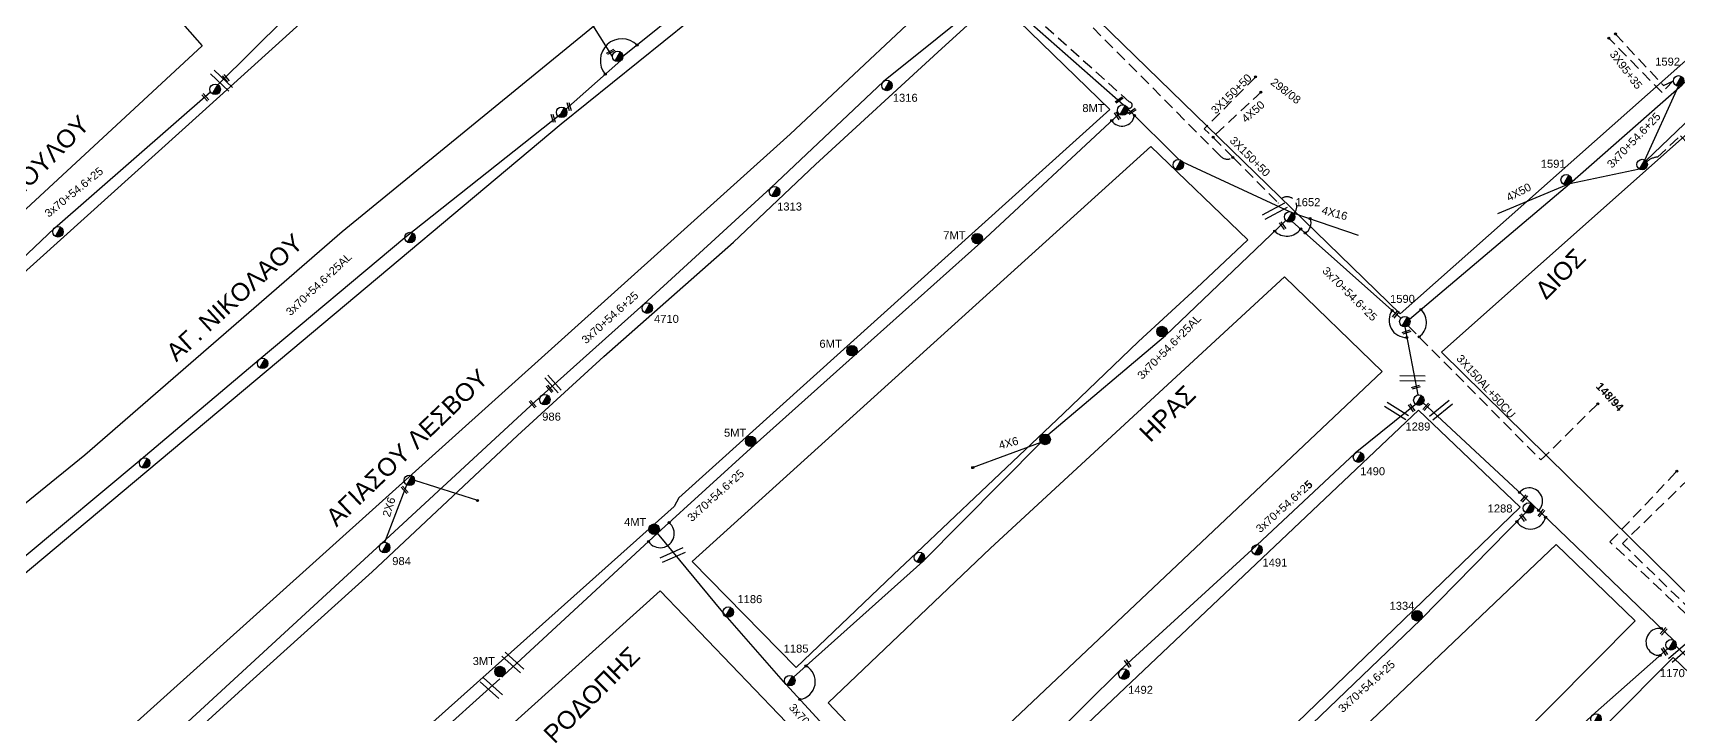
# Model space of a CAD drawing. Header units: millimetres. Extents: x -2449 to 9266, y 48 to 3905.
# Drawn here: x 8375.5 to 8745.6, y 3466.1 to 3619.4 of the extents above; entities that cross this region are included whole.
import ezdxf

# ---------------------------------------------------------------- set-up
doc = ezdxf.new("R2010")
doc.units = ezdxf.units.MM
doc.linetypes.add('DASHED', pattern=[19.05, 12.7, -6.35])
for name, color, linetype in [('Άγνωστα', 7, 'Continuous'), ('Εναέρια παροχή ΧΤ 4x16', 7, 'SYN_LINE'), ('Επιγραφές - Σχήματα', 7, 'Continuous'), ('Καλώδια ΧΤ   3x150AL+50CU', 7, 'DASHED'), ('Μηχανική τομή', 7, 'Continuous'), ('Στύλος Ξύλινος', 7, 'Continuous'), ('Στύλος Ξύλινος @ 1', 7, 'Continuous'), ('Στύλος ΦΜ', 7, 'Continuous'), ('Στύλος ΦΜ @ 1', 7, 'Continuous'), ('Συνδέσεις', 7, 'Continuous'), ('Συνεστραμμένα ΧΤ   3x70+54.6+25 AL', 7, 'SYN_LINE'), ('Τομή', 7, 'Continuous'), ('Υπόβαθρο ΔΕΗ', 7, 'Continuous'), ('Υπόγεια Καλώδια Δικτύου ΧΤ   .075', 7, 'DASHED'), ('Υπόγεια καλώδια Παροχών ΧΤ   4x6', 7, 'DASHED')]:
    doc.layers.add(name, color=color, linetype=linetype)
doc.styles.add('arial', font='arial.ttf')
doc.styles.get("Standard").update_dxf_attribs({"font": 'arial.ttf'})
doc.linetypes.add('SYN_LINE', pattern='A,0.5,-0.0001,["/\\/\\/\\/",Standard,S=0.1,R=0,X=0,Y=-0.05],-0.25', length=0.7501)

# ---------------------------------------------------------------- blocks, each defined once
blk = doc.blocks.new('ΥΠΑΡΧΩΝ ΤΣΙΜΕΝΤΕΝΙΟΣ ΣΤΥΛΟΣ')
at = {"layer": 'Στύλος ΦΜ'}
blk.add_hatch(color=7, dxfattribs=at).paths.add_polyline_path([(-1.29, -2.28, 0.574793), (2.62, 0, 0.268822), (1.3, 2.27)])
at = {"layer": 'Στύλος ΦΜ', "color": 7}
blk.add_line((-1.29, -2.28), (1.3, 2.27), dxfattribs=at)
blk.add_circle((0, 0), 2.62, dxfattribs=at)
at = {"layer": 'Στύλος ΦΜ', "flags": 4}
for tag, p in [('ΑΡΙΘΜΟΣ', (-4.68, 8.05)), ('ΤΥΠΟΣ', (-4.91, 3.03))]:
    blk.add_attdef(tag, p, '', height=4, dxfattribs=at)
blk = doc.blocks.new('ΥΠΑΡΧΩΝ ΞΥΛΙΝΟΣ ΣΤΥΛΟΣ')
at = {"layer": 'Στύλος Ξύλινος'}
h = blk.add_hatch(color=7, dxfattribs=at)
h.paths.add_polyline_path([(-2.62, 0, 0.270008), (-1.29, -2.28), (1.3, 2.27, 0.576266)])
h.paths.add_polyline_path([(-1.29, -2.28, 0.574793), (2.62, 0, 0.268822), (1.3, 2.27)])
at = {"layer": 'Στύλος Ξύλινος', "color": 7}
blk.add_line((-1.29, -2.28), (1.3, 2.27), dxfattribs=at)
blk.add_circle((0, 0), 2.62, dxfattribs=at)
at = {"layer": 'Στύλος Ξύλινος', "flags": 4}
for tag, p in [('ΑΡΙΘΜΟΣ', (-4.91, 8.6)), ('ΤΥΠΟΣ', (-4.85, 3.39))]:
    blk.add_attdef(tag, p, '', height=4, dxfattribs=at)
blk = doc.blocks.new('ΤΟΜΗ')
at = {"layer": 'Τομή', "ltscale": 40}
for p, q in [((-5.68, 0), (5.68, 0)), ((5.68, -2.33), (-5.68, -2.33))]:
    blk.add_line(p, q, dxfattribs=at)
blk = doc.blocks.new('ΜΗΧΑΝΙΚΗ ΤΟΜΗ')
at = {"layer": 'Μηχανική τομή', "ltscale": 40}
for p, q in [((-1.89, 0.78), (1.89, 0.78)), ((1.89, 0), (-1.89, 0))]:
    blk.add_line(p, q, dxfattribs=at)
blk = doc.blocks.new('_ΣΥΝΔΕΣΗ')
at = {"layer": 'Συνδέσεις', "linetype": 'SYN_LINE', "ltscale": 40}
blk.add_hatch(color=256, dxfattribs=at).paths.add_polyline_path([(0.5, -0.01, 1), (-0.5, -0.01, 1)])
at = {"layer": 'Συνδέσεις'}
blk.add_circle((0, -0.01), 0.5, dxfattribs=at)

msp = doc.modelspace()

# ---------------------------------------------------------------- linework, layer by layer
at = {"layer": 'Άγνωστα', "color": 1, "linetype": 'DASHED', "ltscale": 0.2}
for points in [[(8744.57, 3608.63), (8742.02, 3605.92), (8730.07, 3618.15)], [(8731.52, 3619.1), (8742.33, 3607.51), (8744.57, 3608.56)], [(8650.55, 3609.42), (8639.03, 3597.79)], [(8651.89, 3606.11), (8640.88, 3595.88)], [(8645.54, 3591.35), (8639.03, 3597.79)], [(8740.98, 3591.42), (8746.15, 3596.23), (8762.28, 3579.03)]]:
    msp.add_lwpolyline(points, dxfattribs=at)
at = {"layer": 'Άγνωστα', "color": 1, "linetype": 'SYN_LINE', "ltscale": 20}
for points in [[(8720.45, 3585.13), (8705.01, 3578.62)], [(8684.15, 3553.23), (8687.08, 3537.92)]]:
    msp.add_lwpolyline(points, dxfattribs=at)
at = {"layer": 'Άγνωστα', "color": 151, "linetype": 'SYN_LINE', "ltscale": 15}
for points in [[(8454.64, 3504.78), (8459.62, 3517.69)], [(8461.38, 3518.72), (8475.53, 3514.23)]]:
    msp.add_lwpolyline(points, dxfattribs=at)
at = {"layer": 'Άγνωστα', "color": 1, "linetype": 'DASHED', "ltscale": 0.2}
msp.add_arc((8741.35, 3587.29), 4.15, 95.1019, 132.564, dxfattribs=at)
at = {"layer": 'Εναέρια παροχή ΧΤ 4x16', "color": 151, "ltscale": 20}
for points in [[(8590.89, 3629.67), (8620.83, 3603.17)], [(8621.82, 3602.25), (8633.34, 3590.86)], [(8634.15, 3590.36), (8658.22, 3579.15)]]:
    msp.add_lwpolyline(points, dxfattribs=at)
at = {"layer": 'Εναέρια παροχή ΧΤ 4x16', "color": 1, "ltscale": 20}
msp.add_lwpolyline([(8658.96, 3578.9), (8673.67, 3573.89)], dxfattribs=at)
at = {"layer": 'Επιγραφές - Σχήματα', "linetype": 'Continuous', "ltscale": 0.2}
msp.add_arc((8508.01, 3613.16), 4.86, 45.4505, 219.8604, dxfattribs=at)
at = {"layer": 'Επιγραφές - Σχήματα', "color": 7, "ltscale": 0.15}
for centre, radius, start, end in [((8620.53, 3601.22), 2.82, 214.449, 350.9251), ((8660.59, 3576.53), 2.46, 297.4105, 25.4074), ((8657.59, 3577.51), 3.86, 225.1476, 324.0015), ((8685.05, 3554.23), 3.98, 305.4702, 46.8305), ((8684.43, 3554.69), 3.84, 144.2807, 272.6862), ((8712.17, 3514.04), 2.96, 314.4575, 139.0141), ((8516.63, 3506.73), 3.17, 214.1183, 50.9067), ((8712.39, 3511.28), 3.54, 211.5875, 345.6572), ((8741.44, 3482.38), 3.04, 81.7592, 272.4784), ((8547.5, 3473.43), 4.02, 278.0172, 61.4398)]:
    msp.add_arc(centre, radius, start, end, dxfattribs=at)
at = {"layer": 'Καλώδια ΧΤ   3x150AL+50CU', "color": 27, "ltscale": 0.2}
for points in [[(8684.88, 3553.48), (8714.78, 3523.29)], [(8714.78, 3523.29), (8727.55, 3535.93)]]:
    msp.add_lwpolyline(points, dxfattribs=at)
at = {"layer": 'Συνεστραμμένα ΧΤ   3x70+54.6+25 AL', "color": 133, "ltscale": 20}
for p, q in [((8505.87, 3614.07), (8477.54, 3659.24)), ((8417.08, 3607.68), (8432.31, 3622.75))]:
    msp.add_line(p, q, dxfattribs=at)
at = {"layer": 'Συνεστραμμένα ΧΤ   3x70+54.6+25 AL', "color": 173, "ltscale": 20}
for p, q in [((8528.93, 3630.71), (8507.74, 3613.65)), ((8494.66, 3601.49), (8507.77, 3613.14)), ((8459.15, 3573.32), (8494.28, 3601.16)), ((8426.41, 3545.91), (8459.15, 3573.32)), ((8399.87, 3523.51), (8426.41, 3545.91)), ((8373.11, 3501.12), (8399.87, 3523.51))]:
    msp.add_line(p, q, dxfattribs=at)
at = {"layer": 'Συνεστραμμένα ΧΤ   3x70+54.6+25 AL', "color": 1, "ltscale": 20}
for p, q in [((8630.27, 3551.28), (8657.37, 3577.16)), ((8603.82, 3528.93), (8630.27, 3551.28)), ((8575.72, 3500.49), (8602.27, 3527.23)), ((8530.74, 3489.08), (8516.01, 3506.81)), ((8546.64, 3474.47), (8575.72, 3500.49)), ((8544.92, 3472.86), (8530.74, 3489.08)), ((8565.11, 3450.89), (8544.92, 3472.86))]:
    msp.add_line(p, q, dxfattribs=at)
at = {"layer": 'Συνεστραμμένα ΧΤ   3x70+54.6+25 AL', "color": 27, "linetype": 'SYN_LINE', "ltscale": 20}
msp.add_lwpolyline([(8685.19, 3554.96), (8721.21, 3585.41), (8746.52, 3607.68), (8783.53, 3642.22)], dxfattribs=at)
at = {"layer": 'Συνεστραμμένα ΧΤ   3x70+54.6+25 AL', "color": 1, "linetype": 'SYN_LINE', "ltscale": 20}
for points in [[(8797.96, 3645.59), (8793.07, 3642.17), (8769.67, 3620.46), (8738.39, 3590.56)], [(8738.12, 3590.76), (8745.74, 3607.39)], [(8736.95, 3588.72), (8721.25, 3585.44)], [(8658.8, 3576.95), (8683.27, 3555.19)]]:
    msp.add_lwpolyline(points, dxfattribs=at)
at = {"layer": 'Συνεστραμμένα ΧΤ   3x70+54.6+25 AL', "color": 62, "linetype": 'SYN_LINE', "ltscale": 20}
msp.add_lwpolyline([(8591.02, 3627.85), (8566.9, 3608.45), (8541.55, 3584.51), (8512.92, 3558.32), (8489.89, 3537.74), (8489.54, 3537.41)], dxfattribs=at)
at = {"layer": 'Συνεστραμμένα ΧΤ   3x70+54.6+25 AL', "color": 6, "linetype": 'SYN_LINE', "ltscale": 20}
msp.add_lwpolyline([(8315.56, 3515.52), (8334.14, 3532.54), (8350.39, 3546.98), (8380.33, 3575.46), (8415.49, 3606.06)], dxfattribs=at)
at = {"layer": 'Συνεστραμμένα ΧΤ   3x70+54.6+25 AL', "color": 151, "linetype": 'SYN_LINE', "ltscale": 20}
for points in [[(8619.85, 3601.16), (8588.74, 3572.23), (8560.56, 3546.98), (8537.74, 3526.62), (8516.05, 3506.85), (8481.37, 3474.84), (8480.96, 3474.47)], [(8489.4, 3537.29), (8453.84, 3504.46), (8404.65, 3459.15), (8382.1, 3437.7)]]:
    msp.add_lwpolyline(points, dxfattribs=at)
at = {"layer": 'Συνεστραμμένα ΧΤ   3x70+54.6+25 AL', "color": 30, "linetype": 'SYN_LINE', "ltscale": 20}
msp.add_lwpolyline([(8687.61, 3536.61), (8687.61, 3536.61), (8672.99, 3524.85), (8649.73, 3503.08), (8620.14, 3476), (8580.77, 3437.02)], dxfattribs=at)
at = {"layer": 'Συνεστραμμένα ΧΤ   3x70+54.6+25 AL', "color": 173, "linetype": 'SYN_LINE', "ltscale": 20}
for points in [[(8744.63, 3482.74), (8712.77, 3513.33), (8688.19, 3536.22)], [(8634.12, 3437.32), (8657.7, 3458.57), (8687.72, 3487.4), (8711.38, 3511.46)], [(8743.26, 3480.84), (8726.39, 3465.91), (8693.41, 3434.53), (8664.76, 3402.97)]]:
    msp.add_lwpolyline(points, dxfattribs=at)
at = {"layer": 'Συνεστραμμένα ΧΤ   3x70+54.6+25 AL', "color": 85, "linetype": 'SYN_LINE', "ltscale": 20}
for points in [[(8745.19, 3481.42), (8760.51, 3466.38), (8778.77, 3450.89)], [(8480.54, 3474.09), (8448.63, 3445.25), (8424.44, 3421.65), (8398.55, 3400.63)]]:
    msp.add_lwpolyline(points, dxfattribs=at)
at = {"layer": 'Υπόβαθρο ΔΕΗ'}
for points in [[(8601.7, 3635.32), (8684.49, 3717.98), (8782.44, 3644.31), (8683.12, 3556.2), (8601.7, 3635.32)], [(8315.19, 3512.69), (8338.81, 3485.24), (8387.21, 3524.45), (8445.07, 3574.65), (8518.39, 3634.68), (8556.07, 3665.29), (8522.94, 3697.33), (8480.49, 3660.24), (8509.71, 3627.57)], [(8333.05, 3626.62), (8374.64, 3660.69), (8413.55, 3616.46), (8309.01, 3519.75), (8245.77, 3592.37)], [(8347.12, 3476.52), (8375.83, 3443.7), (8545.83, 3596.56), (8585.27, 3633.55), (8563.65, 3654.65), (8494.38, 3598.86), (8433.5, 3547.83), (8387.67, 3509.42), (8358.42, 3484.9), (8347.12, 3476.52)], [(8315.19, 3512.69), (8342.55, 3536.36), (8366.42, 3559.1), (8413.63, 3601.63), (8440.29, 3625.65), (8471.15, 3652.33), (8495.33, 3625.43)], [(8782.6, 3458.78), (8885.56, 3564.66), (8792.37, 3636.48), (8692.41, 3547.52), (8782.6, 3458.78)], [(8434.41, 3436.6), (8405.53, 3409.01), (8382.75, 3435.46), (8424.3, 3473.33), (8451.86, 3498.14), (8484.53, 3528.8), (8503.92, 3546.56), (8533.14, 3572.26), (8551.6, 3589.78), (8579.99, 3615.87), (8592.24, 3627.03), (8617.81, 3602.12)], [(8617.81, 3602.12), (8520.83, 3514.78), (8519.76, 3512.85), (8434.41, 3436.6)], [(8616.81, 3404.62), (8615.06, 3406.19), (8718.19, 3504.25), (8736, 3487.13), (8661.19, 3411.77)], [(8453.4, 3436.85), (8413.57, 3399.65), (8443.18, 3366.15), (8483.77, 3402.25), (8484.28, 3403.7), (8548.56, 3460.57), (8516.6, 3493.86), (8453.4, 3436.85)], [(8672.68, 3406.66), (8744.54, 3478.89), (8775.11, 3449.44), (8731.19, 3403.58)]]:
    msp.add_lwpolyline(points, dxfattribs=at)
at = {"layer": 'Υπόβαθρο ΔΕΗ', "ltscale": 20}
for points in [[(8523.8, 3500.42), (8547.21, 3476.63), (8569.14, 3497.53), (8574.27, 3502.41), (8588.86, 3516.2), (8607.32, 3533.7), (8624.2, 3549.96), (8637.28, 3561.95), (8648.86, 3572.81), (8626.99, 3593.79), (8523.8, 3500.42)], [(8554.4, 3468.69), (8576.03, 3445.89), (8679.08, 3543.17), (8657.08, 3564.48), (8590.96, 3503.48), (8554.4, 3468.69)], [(8584.63, 3437.43), (8607.5, 3413.62), (8710.12, 3512.66), (8687.21, 3534.47), (8584.63, 3437.43)]]:
    msp.add_lwpolyline(points, dxfattribs=at)
at = {"layer": 'Υπόγεια Καλώδια Δικτύου ΧΤ   .075', "color": 151, "linetype": 'DASHED', "ltscale": 0.2}
msp.add_lwpolyline([(8621.67, 3602.62, 1.412434), (8622.22, 3603.78), (8622.22, 3603.78), (8598.91, 3624.67), (8603.18, 3628.3), (8594.93, 3636.64), (8658.8, 3701.02), (8666.81, 3693.33)], format="xyb", dxfattribs=at)
at = {"layer": 'Υπόγεια Καλώδια Δικτύου ΧΤ   .075', "color": 1, "linetype": 'DASHED', "ltscale": 0.2}
for points in [[(8665.75, 3692.24), (8658.53, 3698.98), (8597.88, 3636.69), (8642.53, 3591.77)], [(8645.54, 3591.35), (8655.64, 3581.09)]]:
    msp.add_lwpolyline(points, dxfattribs=at)
at = {"layer": 'Υπόγεια Καλώδια Δικτύου ΧΤ   .075', "color": 173, "linetype": 'DASHED', "ltscale": 0.2}
for points in [[(8842.42, 3594.79), (8850.22, 3604.41), (8894.64, 3569.06), (8783.35, 3454.61), (8730.3, 3504.86)], [(8730.3, 3504.86), (8745.37, 3520.77)]]:
    msp.add_lwpolyline(points, dxfattribs=at)
at = {"layer": 'Υπόγεια Καλώδια Δικτύου ΧΤ   .075', "color": 30, "linetype": 'DASHED', "ltscale": 0.2}
msp.add_lwpolyline([(8747.91, 3518.92), (8733.1, 3504.52), (8782.84, 3456.12), (8892.4, 3569.64), (8850.59, 3602.7), (8843.8, 3593.77)], dxfattribs=at)
at = {"layer": 'Υπόγεια Καλώδια Δικτύου ΧΤ   .075', "color": 1, "linetype": 'DASHED', "ltscale": 0.2}
for points in [[(8642.53, 3591.77, 0.349325), (8645.27, 3591.19, 0.349325)], [(8655.64, 3581.09, -1.218467), (8659.24, 3578.8)]]:
    msp.add_lwpolyline(points, format="xyb", dxfattribs=at)
at = {"layer": 'Υπόγεια καλώδια Παροχών ΧΤ   4x6', "color": 1, "linetype": 'SYN_LINE', "ltscale": 20}
msp.add_lwpolyline([(8602.27, 3527.23), (8586.84, 3521.54)], dxfattribs=at)

# ---------------------------------------------------------------- block references
at = {"layer": 'Μηχανική τομή'}
for p, xscale, yscale, zscale, rotation in [((8505.4, 3615.26), 0.4999999999998728, 0.4999999999998728, 0.4999999999998728, 208.522400974272), ((8419.05, 3609.26), 0.5000000000000657, 0.5000000000000657, 0.5000000000000657, 130.7032577386349), ((8414.45, 3604.99), 0.5000000000000657, 0.5000000000000657, 0.5000000000000657, 130.7032577386349), ((8495.98, 3602.71), 0.4999999999999807, 0.4999999999999807, 0.4999999999999807, 286.2557508064527), ((8619.34, 3600.59), 0.5, 0.5, 0.5, 305.1309910353568), ((8619.99, 3604.12), 0.5, 0.5, 0.5, 35.96404424892213), ((8622.93, 3601.53), 0.5, 0.5, 0.5, 35.96404424892213), ((8492.36, 3600.08), 0.4999999999999807, 0.4999999999999807, 0.4999999999999807, 286.2557508064527), ((8656.51, 3575.89), 0.5000000000000001, 0.5000000000000001, 0.5000000000000001, 305.1309910353571), ((8681.99, 3556.2), 0.5000000000000587, 0.5000000000000587, 0.5000000000000587, 230.8543314147319), ((8684.47, 3552.26), 0.5000000000000788, 0.5000000000000788, 0.5000000000000788, 197.1683574536312), ((8492.86, 3540.68), 1.200448460219046, 1.200448460219046, 1.200448460219046, 131.6160203896174), ((8491.88, 3539.42), 0.4999999999997067, 0.4999999999997067, 0.4999999999997067, 131.6160203896174), ((8686.56, 3539.86), 0.5000000000000788, 0.5000000000000788, 0.5000000000000788, 197.1683574536312), ((8488.08, 3535.98), 0.4999999999997067, 0.4999999999997067, 0.4999999999997067, 131.6160203896174), ((8685.53, 3534.92), 0.5000000000000059, 0.5000000000000059, 0.5000000000000059, 305.1309910353567), ((8688.85, 3535.36), 0.5000000000000817, 0.5000000000000817, 0.5000000000000817, 229.1695149218679), ((8459.27, 3516.72), 0.4999999999997067, 0.4999999999997067, 0.4999999999997067, 131.6160203896174), ((8710.85, 3514.76), 0.5000000000000817, 0.5000000000000817, 0.5000000000000817, 229.1695149218679), ((8710.55, 3510.2), 0.5000000000000059, 0.5000000000000059, 0.5000000000000059, 305.1309910353567), ((8714.73, 3511.48), 0.5000000000000817, 0.5000000000000817, 0.5000000000000817, 229.1695149218679), ((8742.22, 3484.88), 0.5000000000000817, 0.5000000000000817, 0.5000000000000817, 229.1695149218679), ((8742.41, 3480.1), 0.5000000000000059, 0.5000000000000059, 0.5000000000000059, 305.1309910353567), ((8621.65, 3477.41), 0.5000000000000044, 0.5000000000000044, 0.5000000000000044, 305.1309910353564)]:
    msp.add_blockref('ΜΗΧΑΝΙΚΗ ΤΟΜΗ', p, dxfattribs=dict(at, xscale=xscale, yscale=yscale, zscale=zscale, rotation=rotation))
at = {"layer": 'Στύλος Ξύλινος @ 1', "ltscale": 40}
ref = msp.add_blockref('ΥΠΑΡΧΩΝ ΞΥΛΙΝΟΣ ΣΤΥΛΟΣ', (8587.94, 3573.09), dxfattribs=dict(at, xscale=0.4499999999998181, yscale=0.4499999999998181, zscale=0.4499999999998181))
ref.add_attrib('ΤΥΠΟΣ', '7ΜΤ', (8580.3, 3572.95), dxfattribs={"layer": 'Στύλος Ξύλινος', "height": 1.8, "flags": 4})
at = {"layer": 'Στύλος Ξύλινος @ 1', "ltscale": 40, "xscale": 0.4499999999998181, "yscale": 0.4499999999998181, "zscale": 0.4499999999998181}
for p in [(8629.5, 3552.18), (8603.23, 3527.91)]:
    msp.add_blockref('ΥΠΑΡΧΩΝ ΞΥΛΙΝΟΣ ΣΤΥΛΟΣ', p, dxfattribs=at)
at = {"layer": 'Στύλος Ξύλινος @ 1', "ltscale": 40}
ref = msp.add_blockref('ΥΠΑΡΧΩΝ ΞΥΛΙΝΟΣ ΣΤΥΛΟΣ', (8559.77, 3547.86), dxfattribs=dict(at, xscale=0.4499999999998181, yscale=0.4499999999998181, zscale=0.4499999999998181))
ref.add_attrib('ΤΥΠΟΣ', '6ΜΤ', (8552.45, 3548.53), dxfattribs={"layer": 'Στύλος Ξύλινος', "height": 1.8, "flags": 4})
ref = msp.add_blockref('ΥΠΑΡΧΩΝ ΞΥΛΙΝΟΣ ΣΤΥΛΟΣ', (8536.96, 3527.5), dxfattribs=dict(at, xscale=0.4499999999998181, yscale=0.4499999999998181, zscale=0.4499999999998181))
ref.add_attrib('ΤΥΠΟΣ', '5ΜΤ', (8530.98, 3528.52), dxfattribs={"layer": 'Στύλος Ξύλινος', "height": 1.8, "flags": 4})
ref = msp.add_blockref('ΥΠΑΡΧΩΝ ΞΥΛΙΝΟΣ ΣΤΥΛΟΣ', (8515.26, 3507.72), dxfattribs=dict(at, xscale=0.4499999999998181, yscale=0.4499999999998181, zscale=0.4499999999998181))
ref.add_attrib('ΤΥΠΟΣ', '4ΜΤ', (8508.49, 3508.45), dxfattribs={"layer": 'Στύλος Ξύλινος', "height": 1.8, "flags": 4})
ref = msp.add_blockref('ΥΠΑΡΧΩΝ ΞΥΛΙΝΟΣ ΣΤΥΛΟΣ', (8686.9, 3488.25), dxfattribs=dict(at, xscale=0.4499999999998181, yscale=0.4499999999998181, zscale=0.4499999999998181))
ref.add_attrib('ΤΥΠΟΣ', '1334', (8680.71, 3489.59), dxfattribs={"layer": 'Στύλος Ξύλινος', "height": 1.8, "flags": 4})
ref = msp.add_blockref('ΥΠΑΡΧΩΝ ΞΥΛΙΝΟΣ ΣΤΥΛΟΣ', (8480.57, 3475.71), dxfattribs=dict(at, xscale=0.4499999999998181, yscale=0.4499999999998181, zscale=0.4499999999998181))
ref.add_attrib('ΤΥΠΟΣ', '3ΜΤ', (8474.44, 3477.17), dxfattribs={"layer": 'Στύλος Ξύλινος', "height": 1.8, "flags": 4})
at = {"layer": 'Στύλος ΦΜ @ 1', "ltscale": 40, "xscale": 0.4499999999998181, "yscale": 0.4499999999998181, "zscale": 0.4499999999998181}
for p in [(8507.05, 3614.07), (8416.5, 3606.66), (8494.45, 3601.49), (8633.18, 3589.69), (8737.54, 3589.74), (8381.15, 3574.61), (8460.33, 3573.32), (8427.17, 3545.01), (8400.63, 3522.61), (8460.2, 3518.72), (8574.94, 3501.37), (8727.17, 3465.03)]:
    msp.add_blockref('ΥΠΑΡΧΩΝ ΤΣΙΜΕΝΤΕΝΙΟΣ ΣΤΥΛΟΣ', p, dxfattribs=at)
at = {"layer": 'Στύλος ΦΜ @ 1', "ltscale": 40}
ref = msp.add_blockref('ΥΠΑΡΧΩΝ ΤΣΙΜΕΝΤΕΝΙΟΣ ΣΤΥΛΟΣ', (8745.74, 3608.56), dxfattribs=dict(at, xscale=0.4499999999998181, yscale=0.4499999999998181, zscale=0.4499999999998181))
ref.add_attrib('ΑΡΙΘΜΟΣ', '1592', (8740.47, 3611.99), dxfattribs={"layer": 'Στύλος ΦΜ', "height": 1.8, "flags": 4})
ref = msp.add_blockref('ΥΠΑΡΧΩΝ ΤΣΙΜΕΝΤΕΝΙΟΣ ΣΤΥΛΟΣ', (8567.64, 3607.53), dxfattribs=dict(at, xscale=0.4499999999998181, yscale=0.4499999999998181, zscale=0.4499999999998181))
ref.add_attrib('ΤΥΠΟΣ', '1316', (8568.96, 3603.86), dxfattribs={"layer": 'Στύλος ΦΜ', "height": 1.8, "flags": 4})
ref = msp.add_blockref('ΥΠΑΡΧΩΝ ΤΣΙΜΕΝΤΕΝΙΟΣ ΣΤΥΛΟΣ', (8620.67, 3602), dxfattribs=dict(at, xscale=0.4499999999998181, yscale=0.4499999999998181, zscale=0.4499999999998181))
ref.add_attrib('ΤΥΠΟΣ', '8ΜΤ', (8611.6, 3601.54), dxfattribs={"layer": 'Στύλος ΦΜ', "height": 1.8, "flags": 4})
ref = msp.add_blockref('ΥΠΑΡΧΩΝ ΤΣΙΜΕΝΤΕΝΙΟΣ ΣΤΥΛΟΣ', (8720.45, 3586.31), dxfattribs=dict(at, xscale=0.4499999999998181, yscale=0.4499999999998181, zscale=0.4499999999998181))
ref.add_attrib('ΤΥΠΟΣ', '1591', (8714.73, 3589.02), dxfattribs={"layer": 'Στύλος ΦΜ', "height": 1.8, "flags": 4})
ref = msp.add_blockref('ΥΠΑΡΧΩΝ ΤΣΙΜΕΝΤΕΝΙΟΣ ΣΤΥΛΟΣ', (8542.35, 3583.65), dxfattribs=dict(at, xscale=0.4499999999998181, yscale=0.4499999999998181, zscale=0.4499999999998181))
ref.add_attrib('ΤΥΠΟΣ', '1313', (8542.93, 3579.4), dxfattribs={"layer": 'Στύλος ΦΜ', "height": 1.8, "flags": 4})
ref = msp.add_blockref('ΥΠΑΡΧΩΝ ΤΣΙΜΕΝΤΕΝΙΟΣ ΣΤΥΛΟΣ', (8658.22, 3577.98), dxfattribs=dict(at, xscale=0.4499999999998181, yscale=0.4499999999998181, zscale=0.4499999999998181))
ref.add_attrib('ΑΡΙΘΜΟΣ', '1652', (8659.56, 3580.38), dxfattribs={"layer": 'Στύλος ΦΜ', "height": 1.8, "flags": 4})
ref = msp.add_blockref('ΥΠΑΡΧΩΝ ΤΣΙΜΕΝΤΕΝΙΟΣ ΣΤΥΛΟΣ', (8513.72, 3557.45), dxfattribs=dict(at, xscale=0.4499999999998181, yscale=0.4499999999998181, zscale=0.4499999999998181))
ref.add_attrib('ΤΥΠΟΣ', '4710', (8515.23, 3554.13), dxfattribs={"layer": 'Στύλος ΦΜ', "height": 1.8, "flags": 4})
ref = msp.add_blockref('ΥΠΑΡΧΩΝ ΤΣΙΜΕΝΤΕΝΙΟΣ ΣΤΥΛΟΣ', (8684.15, 3554.41), dxfattribs=dict(at, xscale=0.4499999999998181, yscale=0.4499999999998181, zscale=0.4499999999998181))
ref.add_attrib('ΤΥΠΟΣ', '1590', (8680.82, 3558.63), dxfattribs={"layer": 'Στύλος ΦΜ', "height": 1.8, "flags": 4})
ref = msp.add_blockref('ΥΠΑΡΧΩΝ ΤΣΙΜΕΝΤΕΝΙΟΣ ΣΤΥΛΟΣ', (8490.67, 3536.86), dxfattribs=dict(at, xscale=0.4499999999998181, yscale=0.4499999999998181, zscale=0.4499999999998181))
ref.add_attrib('ΤΥΠΟΣ', '986', (8490.08, 3532.14), dxfattribs={"layer": 'Στύλος ΦΜ', "height": 1.8, "flags": 4})
ref = msp.add_blockref('ΥΠΑΡΧΩΝ ΤΣΙΜΕΝΤΕΝΙΟΣ ΣΤΥΛΟΣ', (8687.3, 3536.76), dxfattribs=dict(at, xscale=0.4499999999998181, yscale=0.4499999999998181, zscale=0.4499999999998181))
ref.add_attrib('ΤΥΠΟΣ', '1289', (8684.29, 3529.92), dxfattribs={"layer": 'Στύλος ΦΜ', "height": 1.8, "flags": 4})
ref = msp.add_blockref('ΥΠΑΡΧΩΝ ΤΣΙΜΕΝΤΕΝΙΟΣ ΣΤΥΛΟΣ', (8673.73, 3523.93), dxfattribs=dict(at, xscale=0.4499999999998181, yscale=0.4499999999998181, zscale=0.4499999999998181))
ref.add_attrib('ΤΥΠΟΣ', '1490', (8674.11, 3519.86), dxfattribs={"layer": 'Στύλος ΦΜ', "height": 1.8, "flags": 4})
ref = msp.add_blockref('ΥΠΑΡΧΩΝ ΤΣΙΜΕΝΤΕΝΙΟΣ ΣΤΥΛΟΣ', (8711.96, 3512.48), dxfattribs=dict(at, xscale=0.4499999999998181, yscale=0.4499999999998181, zscale=0.4499999999998181))
ref.add_attrib('ΤΥΠΟΣ', '1288', (8702.78, 3511.48), dxfattribs={"layer": 'Στύλος ΦΜ', "height": 1.8, "flags": 4})
ref = msp.add_blockref('ΥΠΑΡΧΩΝ ΤΣΙΜΕΝΤΕΝΙΟΣ ΣΤΥΛΟΣ', (8454.64, 3503.6), dxfattribs=dict(at, xscale=0.4499999999998181, yscale=0.4499999999998181, zscale=0.4499999999998181))
ref.add_attrib('ΤΥΠΟΣ', '984', (8456.34, 3499.65), dxfattribs={"layer": 'Στύλος ΦΜ', "height": 1.8, "flags": 4})
ref = msp.add_blockref('ΥΠΑΡΧΩΝ ΤΣΙΜΕΝΤΕΝΙΟΣ ΣΤΥΛΟΣ', (8650.91, 3503.08), dxfattribs=dict(at, xscale=0.4499999999998181, yscale=0.4499999999998181, zscale=0.4499999999998181))
ref.add_attrib('ΤΥΠΟΣ', '1491', (8652.12, 3499.33), dxfattribs={"layer": 'Στύλος ΦΜ', "height": 1.8, "flags": 4})
ref = msp.add_blockref('ΥΠΑΡΧΩΝ ΤΣΙΜΕΝΤΕΝΙΟΣ ΣΤΥΛΟΣ', (8531.92, 3489.08), dxfattribs=dict(at, xscale=0.4499999999998181, yscale=0.4499999999998181, zscale=0.4499999999998181))
ref.add_attrib('ΤΥΠΟΣ', '1186', (8534, 3491.09), dxfattribs={"layer": 'Στύλος ΦΜ', "height": 1.8, "flags": 4})
ref = msp.add_blockref('ΥΠΑΡΧΩΝ ΤΣΙΜΕΝΤΕΝΙΟΣ ΣΤΥΛΟΣ', (8545.78, 3473.66), dxfattribs=dict(at, xscale=0.4499999999998181, yscale=0.4499999999998181, zscale=0.4499999999998181))
ref.add_attrib('ΤΥΠΟΣ', '1185', (8544.4, 3479.97), dxfattribs={"layer": 'Στύλος ΦΜ', "height": 1.8, "flags": 4})
ref = msp.add_blockref('ΥΠΑΡΧΩΝ ΤΣΙΜΕΝΤΕΝΙΟΣ ΣΤΥΛΟΣ', (8744.05, 3481.72), dxfattribs=dict(at, xscale=0.4499999999998181, yscale=0.4499999999998181, zscale=0.4499999999998181))
ref.add_attrib('ΤΥΠΟΣ', '1170', (8741.55, 3474.45), dxfattribs={"layer": 'Στύλος ΦΜ', "height": 1.8, "flags": 4})
ref = msp.add_blockref('ΥΠΑΡΧΩΝ ΤΣΙΜΕΝΤΕΝΙΟΣ ΣΤΥΛΟΣ', (8620.94, 3475.13), dxfattribs=dict(at, xscale=0.4499999999998181, yscale=0.4499999999998181, zscale=0.4499999999998181))
ref.add_attrib('ΤΥΠΟΣ', '1492', (8621.89, 3470.7), dxfattribs={"layer": 'Στύλος ΦΜ', "height": 1.8, "flags": 4})
at = {"layer": 'Συνδέσεις', "xscale": 0.4500000000000455, "yscale": 0.4500000000000455, "zscale": 0.4500000000000455}
for p in [(8511.43, 3616.63), (8730.07, 3618.16), (8731.52, 3619.11), (8504.28, 3610.05), (8650.54, 3609.48), (8651.77, 3606.05), (8618.2, 3599.64), (8623.31, 3600.79), (8641.01, 3595.92), (8645.44, 3591.34), (8660.72, 3575.25), (8662.81, 3577.59), (8654.87, 3574.78), (8661.72, 3574.35), (8681.31, 3556.94), (8687.77, 3557.14), (8684.61, 3550.86), (8687.36, 3550.99), (8727.55, 3535.94), (8586.93, 3521.57), (8745.37, 3520.77), (8475.52, 3514.17), (8709.93, 3515.98), (8518.63, 3509.2), (8709.38, 3509.43), (8714.24, 3511.93), (8715.83, 3510.4), (8514.01, 3504.96), (8741.87, 3485.4), (8741.57, 3479.35), (8549.42, 3476.96), (8548.06, 3469.45)]:
    msp.add_blockref('_ΣΥΝΔΕΣΗ', p, dxfattribs=at)
at = {"layer": 'Τομή'}
for p, xscale, yscale, zscale, rotation in [((8418.32, 3609.02), 0.4999999999999768, 0.4999999999999768, 0.4999999999999768, 316.8942584099955), ((8654.62, 3579.76), 0.4999999999999998, 0.4999999999999998, 0.4999999999999998, 28.43507610011329), ((8685.89, 3542.25), 0.4999999999999998, 0.4999999999999998, 0.4999999999999998, 359.1558336879864), ((8682.57, 3534.8), 0.4999999999999997, 0.4999999999999997, 0.4999999999999997, 327.8166864719432), ((8691.91, 3534.94), 0.4999999999999998, 0.4999999999999998, 0.4999999999999998, 39.15378253485959), ((8519.18, 3502.42), 0.499999999999997, 0.499999999999997, 0.499999999999997, 24.03833566379636), ((8483.86, 3478.17), 0.499999999999997, 0.499999999999997, 0.499999999999997, 318.0766713275975), ((8745.64, 3480.51), 0.4999999999999732, 0.4999999999999732, 0.4999999999999732, 41.04593870231389), ((8479, 3472.38), 0.499999999999997, 0.499999999999997, 0.499999999999997, 318.0766713275975)]:
    msp.add_blockref('ΤΟΜΗ', p, dxfattribs=dict(at, xscale=xscale, yscale=yscale, zscale=zscale, rotation=rotation))

# ---------------------------------------------------------------- texts
at = {"layer": 'Άγνωστα', "linetype": 'SYN_LINE', "ltscale": 20, "char_height": 1.8, "width": 69.1904, "attachment_point": 1, "style": 'arial'}
for s, insert, rotation in [('\\pt9;3X95+35', (8731.55, 3615.62), 307.5743), ('3X150+50', (8640.36, 3602.25), 44.417), ('4X50', (8647.21, 3600.38), 41.4801), ('3X150+50', (8645.87, 3596.26), 315.0789), ('4X50', (8706.74, 3582.99), 27.4015), ('2X6', (8454.08, 3510.84), 73.1643)]:
    msp.add_mtext(s, dxfattribs=dict(at, insert=insert, rotation=rotation))
at = {"layer": 'Εναέρια παροχή ΧΤ 4x16', "ltscale": 40, "insert": (8665.76, 3580.43), "char_height": 1.8, "width": 69.1904, "attachment_point": 1, "rotation": 345.0931, "style": 'arial'}
msp.add_mtext('4X16', dxfattribs=at)
at = {"layer": 'Επιγραφές - Σχήματα', "linetype": 'SYN_LINE', "ltscale": 20, "char_height": 1.8, "width": 69.1904, "attachment_point": 1, "style": 'arial'}
for s, insert, rotation in [('298/08', (8654.89, 3609.35), 322.3027), ('{\\fArial|b1|i0|c161|p34;148/94}', (8728.33, 3540.95), 312.6346)]:
    msp.add_mtext(s, dxfattribs=dict(at, insert=insert, rotation=rotation))
at = {"layer": 'Επιγραφές - Σχήματα', "char_height": 4, "width": 157.7424, "attachment_point": 1}
for s, insert, rotation in [('ΜΗΤΡΟΠΟΥΛΟΥ', (8354.59, 3569.99), 45.0468), ('ΑΓ. ΝΙΚΟΛΑΟΥ', (8405.07, 3548.16), 42.3988), ('ΔΙΟΣ', (8713.08, 3561.98), 45.0468), ('ΑΓΙΑΣΟΥ ΛΕΣΒΟΥ', (8441.03, 3510.94), 43.8518), ('ΗΡΑΣ', (8624.04, 3529.88), 45.0468), ('ΡΟΔΟΠΗΣ', (8490.01, 3462.09), 45.0468)]:
    msp.add_mtext(s, dxfattribs=dict(at, insert=insert, rotation=rotation))
at = {"layer": 'Καλώδια ΧΤ   3x150AL+50CU', "ltscale": 40, "insert": (8696.96, 3547.21), "char_height": 1.8, "width": 69.1904, "attachment_point": 1, "rotation": 312.1724, "style": 'arial'}
msp.add_mtext('3X150AL+50CU', dxfattribs=at)
at = {"layer": 'Συνεστραμμένα ΧΤ   3x70+54.6+25 AL', "style": 'arial'}
for rotation, p in [(43.3269, (8433.46, 3555.6)), (45.5072, (8625.05, 3541.28)), (311.747, (8545.44, 3467.53))]:
    msp.add_text('3x70+54.6+25AL', height=1.8, rotation=rotation, dxfattribs=at).set_placement(p)
at = {"layer": 'Συνεστραμμένα ΧΤ   3x70+54.6+25 AL', "linetype": 'SYN_LINE', "ltscale": 20, "char_height": 1.8, "width": 69.1904, "attachment_point": 1, "style": 'arial'}
for s, insert, rotation in [('3x70+54.6+25', (8729.43, 3590.04), 46.1931), ('3x70+54.6+25', (8377.91, 3579.16), 39.2448), ('3x70+54.6+25', (8666.7, 3566.95), 315.3391), ('3x70+54.6+25', (8498.74, 3550.63), 41.927), ('3x70+54.6+25', (8522.53, 3510.62), 41.927), ('3x70+54.6+2{\\fArial|b1|i0|c161|p34;5}', (8650.42, 3508.14), 41.927), ('3x70+54.6+25', (8668.96, 3467.68), 41.927)]:
    msp.add_mtext(s, dxfattribs=dict(at, insert=insert, rotation=rotation))
at = {"layer": 'Υπόγεια καλώδια Παροχών ΧΤ   4x6', "linetype": 'DASHED', "ltscale": 0.1, "insert": (8592.6, 3527.42), "char_height": 1.8, "width": 69.1904, "attachment_point": 1, "rotation": 14.7394, "style": 'arial'}
msp.add_mtext('4X6', dxfattribs=at)

doc.saveas('drawing.dxf')
